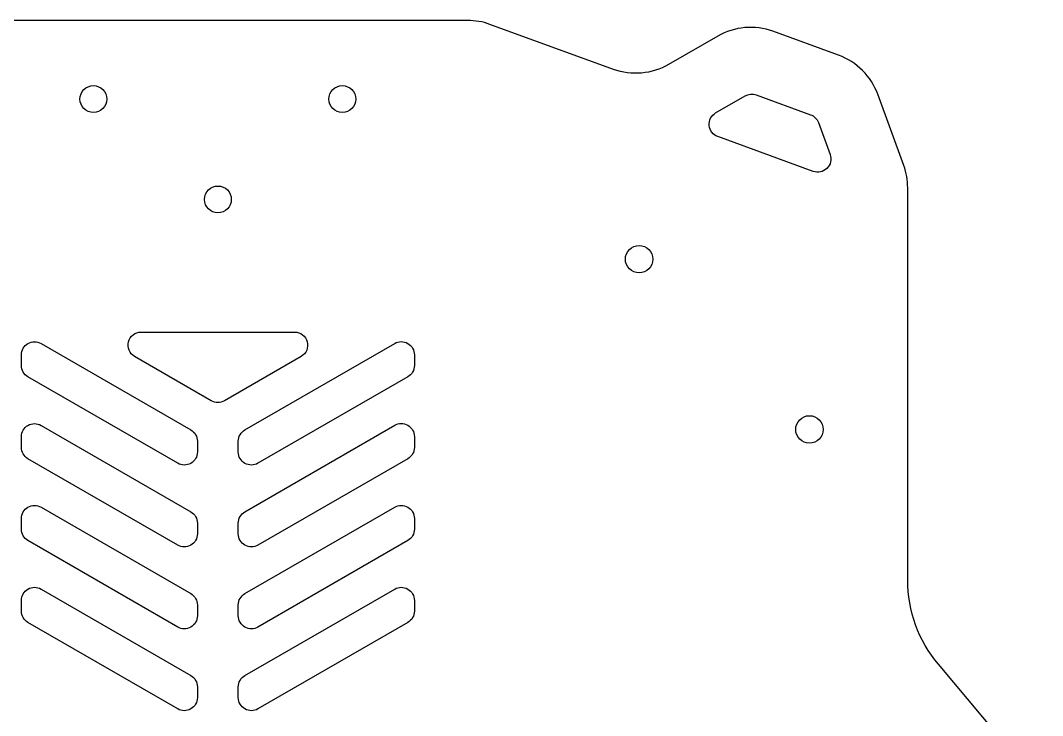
# Model space of a CAD drawing. Header units: millimetres. Extents: x -248 to 4, y 129 to 359.
# Drawn here: x -152.5 to 3.6, y 253.4 to 359.5 of the extents above; entities that cross this region are included whole.
import ezdxf

# ---------------------------------------------------------------- set-up
doc = ezdxf.new("R2010")
doc.units = ezdxf.units.MM
doc.layers.get('0').update_dxf_attribs({"linetype": 'CONTINUOUS'})

msp = doc.modelspace()

# ---------------------------------------------------------------- linework, layer by layer
msp.add_lwpolyline([(-156.27, 128.6), (-88.35, 128.6, 0.131652), (-78.35, 131.28), (-7.4, 172.24, 0.262112), (2.6, 189.13), (3.59, 234.51, 0.181956), (-1.09, 247.8), (-12.32, 261.19, -0.176327), (-17, 274.05), (-17, 333.91, 0.087489), (-17.6, 337.33), (-21.56, 348.21, 0.221695), (-27.54, 354.18), (-37.57, 357.83, 0.221695), (-45.99, 357.1), (-53.5, 352.76, -0.221695), (-61.92, 352.02), (-80.78, 358.89, 0.087489), (-84.2, 359.49), (-160.42, 359.49, 0.087489)], format="xyb")
for points in [[(-46.32, 345.36), (-41.8, 347.97, -0.221695), (-40.11, 348.12), (-31.83, 345.1, -0.221695), (-30.64, 343.91), (-28.85, 339, -0.63707), (-31.42, 336.44), (-46, 341.75, -0.63707)], [(-109.6, 308.18), (-121.31, 301.41, -0.267963), (-123.31, 301.41), (-135.02, 308.18, -0.767317), (-134.02, 311.91), (-110.6, 311.91, -0.767317)], [(-152.31, 306.81), (-152.31, 308.44, -0.57735), (-149.31, 310.17), (-126.44, 296.97, -0.267942), (-125.44, 295.24), (-125.44, 293.6, -0.577359), (-128.44, 291.87), (-151.31, 305.08, -0.267949)], [(-93.31, 305.08), (-116.19, 291.87, -0.577359), (-119.19, 293.6), (-119.19, 295.24, -0.267942), (-118.19, 296.97), (-95.31, 310.18, -0.57735), (-92.31, 308.44), (-92.31, 306.81, -0.267949)], [(-152.31, 294.31), (-152.31, 295.94, -0.57735), (-149.31, 297.67), (-126.44, 284.47, -0.267942), (-125.44, 282.74), (-125.44, 281.1, -0.577359), (-128.44, 279.37), (-151.31, 292.58, -0.267949)], [(-93.31, 292.58), (-116.19, 279.37, -0.577359), (-119.19, 281.1), (-119.19, 282.74, -0.267942), (-118.19, 284.47), (-95.31, 297.68, -0.57735), (-92.31, 295.94), (-92.31, 294.31, -0.267949)], [(-152.31, 281.81), (-152.31, 283.44, -0.57735), (-149.31, 285.17), (-126.44, 271.97, -0.267942), (-125.44, 270.23), (-125.44, 268.6, -0.577359), (-128.44, 266.87), (-151.31, 280.08, -0.267949)], [(-93.31, 280.08), (-116.19, 266.87, -0.577359), (-119.19, 268.6), (-119.19, 270.24, -0.267942), (-118.19, 271.97), (-95.31, 285.18, -0.57735), (-92.31, 283.44), (-92.31, 281.81, -0.267949)], [(-152.31, 269.31), (-152.31, 270.94, -0.57735), (-149.31, 272.67), (-126.44, 259.47, -0.267942), (-125.44, 257.73), (-125.44, 256.1, -0.577359), (-128.44, 254.37), (-151.31, 267.58, -0.267949)], [(-93.31, 267.58), (-116.19, 254.37, -0.577359), (-119.19, 256.1), (-119.19, 257.73, -0.267942), (-118.19, 259.47), (-95.31, 272.68, -0.57735), (-92.31, 270.94), (-92.31, 269.31, -0.267949)]]:
    msp.add_lwpolyline(points, format="xyb", close=True)
for centre, radius in [((-141.31, 347.49), 2.05), ((-103.31, 347.49), 2.05), ((-122.31, 332.16), 2.05), ((-58, 323.04), 2.1), ((-32, 297.04), 2.1)]:
    msp.add_circle(centre, radius)

doc.saveas('drawing.dxf')
